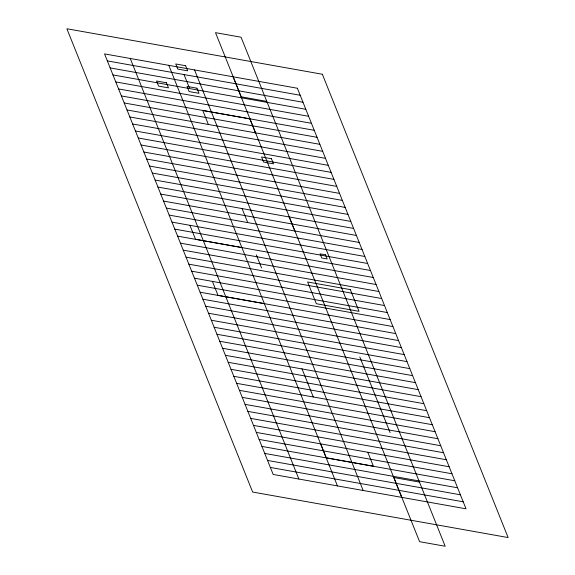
<?xml version="1.0" encoding="UTF-8"?>
<svg xmlns="http://www.w3.org/2000/svg" width="575" height="575" viewBox="0 0 575 575"><rect width="100%" height="100%" fill="white"/><g stroke="black" fill="none" stroke-linecap="round" stroke-linejoin="round"><path stroke-width="0.86" d="M107.338 60.9L300.193 95.256M110.148 67.907L303.003 102.264M266.807 101.38L241.22 96.816L215.496 32.653L241.076 37.21L445.187 546.25L419.606 541.693L393.875 477.53L419.463 482.087M112.959 74.922L305.814 109.279M115.769 81.93L308.624 116.287M118.579 88.938L311.434 123.294M121.39 95.946L314.245 130.302M124.2 102.961L317.055 137.31M127.01 109.969L319.865 144.325M129.821 116.977L322.676 151.333M132.638 123.984L325.486 158.341M135.448 130.992L328.296 165.348M138.259 138.007L331.107 172.363M141.069 145.015L333.917 179.371M143.879 152.023L336.727 186.379M146.69 159.031L339.537 193.387M149.5 166.046L342.348 200.395M152.31 173.053L345.158 207.41M155.121 180.061L347.968 214.417M157.931 187.069L350.779 221.425M160.741 194.077L353.596 228.433M163.552 201.092L356.407 235.448M166.362 208.1L359.217 242.456M169.172 215.107L362.027 249.464M171.982 222.115L364.838 256.472M174.793 229.13L367.648 263.479M241.766 247.516L195.514 239.272L189.944 225.371M177.603 236.138L370.458 270.494M180.413 243.146L373.268 277.502M183.224 250.154L376.079 284.51M186.034 257.162L378.889 291.518M188.844 264.177L381.699 298.533M191.655 271.184L384.51 305.541M194.465 278.192L387.32 312.548M197.275 285.2L390.13 319.556M264.248 303.586L218.004 295.349L212.427 281.441M200.093 292.215L392.941 326.564M202.903 299.223L395.751 333.579M205.713 306.231L398.561 340.587M208.524 313.238L401.372 347.595M211.334 320.246L404.182 354.603M214.144 327.261L406.992 361.618M216.955 334.269L409.802 368.625M219.765 341.277L412.613 375.633M222.575 348.285L415.423 382.641M225.386 355.3L418.233 389.649M228.196 362.308L421.051 396.664M231.006 369.315L423.861 403.672M233.817 376.323L426.672 410.679M236.627 383.331L429.482 417.687M239.437 390.346L432.292 424.702M242.248 397.354L435.103 431.71M245.058 404.362L437.913 438.718M247.868 411.369L440.723 445.726M250.678 418.384L443.533 452.733M253.489 425.392L446.344 459.748M256.299 432.4L449.154 466.756M259.109 439.408L451.964 473.764M261.92 446.416L454.775 480.772M264.73 453.431L457.585 487.787M267.548 460.438L460.395 494.795M270.358 467.446L463.206 501.802M359.813 356.996L390.137 432.63M233.098 76.798L401.731 497.361M255.458 132.796L249.881 118.888L202.774 110.501L208.351 124.401M289.225 217.019L294.803 230.927M367.82 452.317L373.398 466.224L326.284 457.829L320.713 443.929M194.53 69.927L363.163 490.489M242.118 208.632L247.696 222.539M184.057 74.657L189.312 87.759M256.306 254.847L261.56 267.95M301.947 368.668L313.289 396.958M168.813 65.342L337.446 485.911M130.245 58.47L298.878 479.04M322.359 74.261L66.873 28.75L252.641 492.042L508.128 537.56L322.359 74.261M185.617 65.722L175.734 63.962L177.783 69.079L187.673 70.84L185.617 65.722M297.383 88.248L104.528 53.892L273.168 474.454L466.016 508.81L297.383 88.248M166.434 82.757L156.544 80.996L158.592 86.113L168.482 87.874L166.434 82.757M196.952 88.198L187.069 86.437L189.118 91.554L199.007 93.315L196.952 88.198M271.45 158.729L261.567 156.968L263.616 162.078L273.506 163.846L271.45 158.729M325.515 254.818L320.052 253.848L321.713 257.988L327.175 258.958L325.515 254.818M350.326 289.599L307.618 281.994L316.329 303.722L359.037 311.334L350.326 289.599"/></g></svg>
